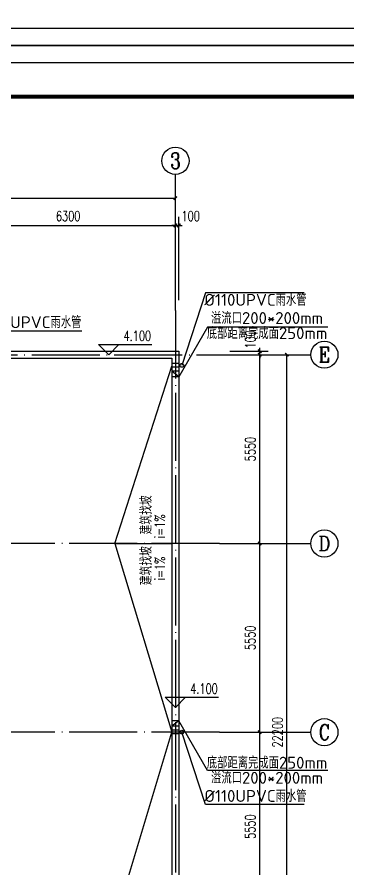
# Model space of a CAD drawing. Extents: x 19098 to 79498, y 3162 to 205862.
# Drawn here: x 36365 to 46085, y 64956 to 90001 of the extents above; entities that cross this region are included whole.
import ezdxf
from ezdxf.enums import TextEntityAlignment as Align

# ---------------------------------------------------------------- set-up
doc = ezdxf.new("R2010")
doc.units = 0
doc.header["$LTSCALE"] = 1000
doc.header["$MEASUREMENT"] = 0
doc.linetypes.add('DOTE', pattern=[2.42, 2, -0.2, 0.02, -0.2])
for name, color, linetype in [('3T_WOOD', 21, 'Continuous'), ('AXIS', 3, 'Continuous'), ('AXIS_TEXT', 7, 'Continuous'), ('C-SHET-TTLB', 11, 'Continuous'), ('DIM_ELEV', 3, 'Continuous'), ('DIM_SYMB', 3, 'Continuous'), ('DOTE', 1, 'Continuous'), ('IHY-room name-总-房间名称', 50, 'Continuous'), ('PUB_TEXT', 7, 'Continuous')]:
    doc.layers.add(name, color=color, linetype=linetype)
doc.styles.add('_TCH_AXIS', font='COMPLEX', dxfattribs={"bigfont": 'GBCBIG'})
doc.styles.add('_TCH_DIM', font='SIMPLEX', dxfattribs={"bigfont": 'GBCBIG'})
doc.styles.add('_TCH_DIM_T3', font='SIMPLEX', dxfattribs={"width": 0.705882, "bigfont": 'GBCBIG'})
doc.styles.add('COMPLEX', font='COMPLEX', dxfattribs={"bigfont": 'AllInOneBig.shx'})
doc.styles.add('工程字', font='gbenor.shx', dxfattribs={"bigfont": 'gbcbig.shx'})
doc.dimstyles.new('_TCH_ARCH&&100', dxfattribs={"dimtxt": 297.5, "dimasz": 100, "dimexe": 250, "dimexo": 300, "dimgap": 126.25, "dimtad": 1, "dimdec": 0, "dimzin": 0, "dimdsep": 46, "dimtxsty": '_TCH_DIM_T3', "dimblk": 'ARCHTICK', "dimcen": 0.09, "dimclrt": 7, "dimazin": 2, "dimtfac": 1, "dimtdec": 0, "dimtix": 1, "dimtmove": 2, "dimatfit": 3, "dimfxl": 1, "dimtolj": 1, "dimtzin": 0, "dimarcsym": 0})

# ---------------------------------------------------------------- blocks, each defined once
blk = doc.blocks.new('tukuang')
at = {"layer": 'C-SHET-TTLB'}
for points in [[(75902, 21920), (75902, -21080), (15502, -21080), (15502, 21920)], [(75402, 21420), (75402, -20580), (16002, -20580), (16002, 21420)]]:
    blk.add_lwpolyline(points, close=True, dxfattribs=at)
at = {"layer": 'C-SHET-TTLB', "const_width": 120}
blk.add_lwpolyline([(17842, 20420), (74402, 20420), (74402, -19580), (17842, -19580)], close=True, dxfattribs=at)
blk = doc.blocks.new('_ArchTick')
at = {"color": 0, "linetype": 'ByBlock', "const_width": 0.4}
blk.add_lwpolyline([(-0.5, -0.5), (0.5, 0.5)], dxfattribs=at)
blk = doc.blocks.new('*D173')
at = {"layer": 'AXIS', "color": 0, "lineweight": -2}
for p, q in [((34716, 81675), (34716, 84125)), ((41016, 81675), (41016, 84125)), ((34716, 83875), (41016, 83875))]:
    blk.add_line(p, q, dxfattribs=at)
at = {"layer": 'Defpoints', "color": 0}
for p in [(41016, 83875), (34716, 81375), (41016, 81375)]:
    blk.add_point(p, dxfattribs=at)
at = {"layer": 'AXIS', "color": 0, "lineweight": -2, "xscale": 100, "yscale": 100, "zscale": 100, "rotation": 180}
blk.add_blockref('_ArchTick', (34716, 83875), dxfattribs=at)
at = {"layer": 'AXIS', "color": 0, "lineweight": -2, "xscale": 100, "yscale": 100, "zscale": 100}
blk.add_blockref('_ArchTick', (41016, 83875), dxfattribs=at)
at = {"layer": 'AXIS', "color": 7, "insert": (37866, 84150), "char_height": 297.5, "attachment_point": 5, "style": '_TCH_DIM_T3'}
blk.add_mtext('\\A1;6300', dxfattribs=at)
blk = doc.blocks.new('*D174')
at = {"layer": 'AXIS', "color": 0, "lineweight": -2}
for p, q in [((41016, 81675), (41016, 84125)), ((41116, 81675), (41116, 84125)), ((41016, 83875), (40916, 83875)), ((41016, 83875), (41116, 83875)), ((41116, 83875), (41216, 83875))]:
    blk.add_line(p, q, dxfattribs=at)
at = {"layer": 'Defpoints', "color": 0}
for p in [(41116, 83875), (41016, 81375), (41116, 81375)]:
    blk.add_point(p, dxfattribs=at)
at = {"layer": 'AXIS', "color": 0, "lineweight": -2, "xscale": 100, "yscale": 100, "zscale": 100}
blk.add_blockref('_ArchTick', (41016, 83875), dxfattribs=at)
at = {"layer": 'AXIS', "color": 0, "lineweight": -2, "xscale": 100, "yscale": 100, "zscale": 100, "rotation": 180}
blk.add_blockref('_ArchTick', (41116, 83875), dxfattribs=at)
at = {"layer": 'AXIS', "color": 7, "insert": (41466, 84150), "char_height": 297.5, "attachment_point": 5, "style": '_TCH_DIM_T3'}
blk.add_mtext('\\A1;100', dxfattribs=at)
blk = doc.blocks.new('*D175')
at = {"layer": 'AXIS', "color": 0, "lineweight": -2}
for p, q in [((28416, 81675), (28416, 84925)), ((41016, 81675), (41016, 84925)), ((28416, 84675), (41016, 84675))]:
    blk.add_line(p, q, dxfattribs=at)
at = {"layer": 'Defpoints', "color": 0}
for p in [(41016, 84675), (28416, 81375), (41016, 81375)]:
    blk.add_point(p, dxfattribs=at)
at = {"layer": 'AXIS', "color": 0, "lineweight": -2, "xscale": 100, "yscale": 100, "zscale": 100, "rotation": 180}
blk.add_blockref('_ArchTick', (28416, 84675), dxfattribs=at)
at = {"layer": 'AXIS', "color": 0, "lineweight": -2, "xscale": 100, "yscale": 100, "zscale": 100}
blk.add_blockref('_ArchTick', (41016, 84675), dxfattribs=at)
at = {"layer": 'AXIS', "color": 7, "insert": (34716, 84950), "char_height": 297.5, "attachment_point": 5, "style": '_TCH_DIM_T3'}
blk.add_mtext('\\A1;12600', dxfattribs=at)
blk = doc.blocks.new('*D190')
at = {"layer": 'AXIS', "color": 0, "lineweight": -2}
for p, q in [((42616, 68975), (43742, 68975)), ((43492, 63425), (43492, 68975)), ((42616, 63425), (43742, 63425))]:
    blk.add_line(p, q, dxfattribs=at)
at = {"layer": 'Defpoints', "color": 0}
for p in [(42316, 68975), (43492, 68975), (42316, 63425)]:
    blk.add_point(p, dxfattribs=at)
at = {"layer": 'AXIS', "color": 0, "lineweight": -2, "xscale": 100, "yscale": 100, "zscale": 100}
for p, rotation in [((43492, 68975), 90), ((43492, 63425), 270)]:
    blk.add_blockref('_ArchTick', p, dxfattribs=dict(at, rotation=rotation))
at = {"layer": 'AXIS', "color": 7, "insert": (43217, 66200), "char_height": 297.5, "attachment_point": 5, "rotation": 90, "style": '_TCH_DIM_T3'}
blk.add_mtext('\\A1;5550', dxfattribs=at)
blk = doc.blocks.new('*D191')
at = {"layer": 'AXIS', "color": 0, "lineweight": -2}
for p, q in [((42616, 74525), (43742, 74525)), ((43492, 68975), (43492, 74525)), ((42616, 68975), (43742, 68975))]:
    blk.add_line(p, q, dxfattribs=at)
at = {"layer": 'Defpoints', "color": 0}
for p in [(42316, 74525), (43492, 74525), (42316, 68975)]:
    blk.add_point(p, dxfattribs=at)
at = {"layer": 'AXIS', "color": 0, "lineweight": -2, "xscale": 100, "yscale": 100, "zscale": 100}
for p, rotation in [((43492, 74525), 90), ((43492, 68975), 270)]:
    blk.add_blockref('_ArchTick', p, dxfattribs=dict(at, rotation=rotation))
at = {"layer": 'AXIS', "color": 7, "insert": (43217, 71750), "char_height": 297.5, "attachment_point": 5, "rotation": 90, "style": '_TCH_DIM_T3'}
blk.add_mtext('\\A1;5550', dxfattribs=at)
blk = doc.blocks.new('*D192')
at = {"layer": 'AXIS', "color": 0, "lineweight": -2}
for p, q in [((42616, 80075), (43742, 80075)), ((43492, 74525), (43492, 80075)), ((42616, 74525), (43742, 74525))]:
    blk.add_line(p, q, dxfattribs=at)
at = {"layer": 'Defpoints', "color": 0}
for p in [(42316, 80075), (43492, 80075), (42316, 74525)]:
    blk.add_point(p, dxfattribs=at)
at = {"layer": 'AXIS', "color": 0, "lineweight": -2, "xscale": 100, "yscale": 100, "zscale": 100}
for p, rotation in [((43492, 80075), 90), ((43492, 74525), 270)]:
    blk.add_blockref('_ArchTick', p, dxfattribs=dict(at, rotation=rotation))
at = {"layer": 'AXIS', "color": 7, "insert": (43217, 77300), "char_height": 297.5, "attachment_point": 5, "rotation": 90, "style": '_TCH_DIM_T3'}
blk.add_mtext('\\A1;5550', dxfattribs=at)
blk = doc.blocks.new('*D193')
at = {"layer": 'AXIS', "color": 0, "lineweight": -2}
for p, q in [((42616, 80175), (43742, 80175)), ((43492, 80175), (43492, 80275)), ((43492, 80075), (43492, 80175)), ((42616, 80075), (43742, 80075)), ((43492, 80075), (43492, 79975))]:
    blk.add_line(p, q, dxfattribs=at)
at = {"layer": 'Defpoints', "color": 0}
for p in [(42316, 80175), (43492, 80175), (42316, 80075)]:
    blk.add_point(p, dxfattribs=at)
at = {"layer": 'AXIS', "color": 0, "lineweight": -2, "xscale": 100, "yscale": 100, "zscale": 100}
for p, rotation in [((43492, 80175), 270), ((43492, 80075), 90)]:
    blk.add_blockref('_ArchTick', p, dxfattribs=dict(at, rotation=rotation))
at = {"layer": 'AXIS', "color": 7, "insert": (43217, 80525), "char_height": 297.5, "attachment_point": 5, "rotation": 90, "style": '_TCH_DIM_T3'}
blk.add_mtext('\\A1;100', dxfattribs=at)
blk = doc.blocks.new('*D194')
at = {"layer": 'AXIS', "color": 0, "lineweight": -2}
for p, q in [((42616, 80075), (44542, 80075)), ((44292, 57875), (44292, 80075)), ((42616, 57875), (44542, 57875))]:
    blk.add_line(p, q, dxfattribs=at)
at = {"layer": 'Defpoints', "color": 0}
for p in [(42316, 80075), (44292, 80075), (42316, 57875)]:
    blk.add_point(p, dxfattribs=at)
at = {"layer": 'AXIS', "color": 0, "lineweight": -2, "xscale": 100, "yscale": 100, "zscale": 100}
for p, rotation in [((44292, 80075), 90), ((44292, 57875), 270)]:
    blk.add_blockref('_ArchTick', p, dxfattribs=dict(at, rotation=rotation))
at = {"layer": 'AXIS', "color": 7, "insert": (44017, 68975), "char_height": 297.5, "attachment_point": 5, "rotation": 90, "style": '_TCH_DIM_T3'}
blk.add_mtext('\\A1;22200', dxfattribs=at)
blk = doc.blocks.new('_AXISO')
blk.add_circle((0, 0), 0.5)
at = {"layer": 'AXIS_TEXT', "style": 'COMPLEX', "width": 1.041667}
blk.add_attdef('A', text='', height=0.56, dxfattribs=at).set_placement((-0.25, -0.28), (0.25, -0.28), align=Align.FIT)

msp = doc.modelspace()

# ---------------------------------------------------------------- linework, layer by layer
at = {"layer": '3T_WOOD'}
for p, q in [((28316.3, 80175.4), (41116.3, 80175.4)), ((41116.3, 80175.4), (41116.3, 57774.9)), ((28516.3, 79975.4), (40916.3, 79975.4)), ((40916.3, 79975.4), (40916.3, 57974.9)), ((39240.8, 74524.9), (40916.3, 79736.1)), ((41116.3, 79815.6), (40916.3, 79815.6)), ((41116.3, 79705.6), (40916.3, 79705.6)), ((41116.3, 79585.7), (40916.3, 79585.7)), ((41116.3, 79425.7), (40916.3, 79585.7)), ((41116.3, 79425.7), (40916.3, 79425.7)), ((39240.8, 74524.9), (40916.3, 74524.9)), ((39240.8, 74524.9), (40916.3, 68974.9)), ((41116.3, 69314.6), (40916.3, 69314.6)), ((41116.3, 69314.6), (40916.3, 69154.6)), ((41116.3, 69154.6), (40916.3, 69154.6)), ((39240.8, 63424.9), (40916.3, 68974.9)), ((41116.3, 69034.7), (40916.3, 69034.7)), ((41116.3, 68924.7), (40916.3, 68924.7))]:
    msp.add_line(p, q, dxfattribs=at)
for centre in [(41207.2, 79760.6), (41207.2, 68979.7)]:
    msp.add_circle(centre, 55, dxfattribs=at)
at = {"layer": 'AXIS'}
for p, q in [((41016.3, 81375.4), (41016.3, 85375.4)), ((42316.3, 80075.4), (44991.7, 80075.4)), ((42316.3, 74524.9), (44991.7, 74524.9)), ((42316.3, 68974.9), (44991.7, 68974.9))]:
    msp.add_line(p, q, dxfattribs=at)
at = {"layer": 'DIM_ELEV'}
for p, q in [((39059.2, 80075.4), (38759.2, 80375.4)), ((38759.2, 80375.4), (40324.2, 80375.4)), ((39059.2, 80075.4), (39359.2, 80375.4)), ((41016.3, 69702), (40716.3, 70002)), ((40716.3, 70002), (42281.3, 70002)), ((41016.3, 69702), (41316.3, 70002))]:
    msp.add_line(p, q, dxfattribs=at)
at = {"layer": 'DIM_SYMB'}
for points in [[(40810.7, 74789.4, 0, 0, 0), (40810.7, 74947.4, 80, 0, 0), (40810.7, 75247.4, 0, 0, 0)], [(40810.7, 74255.6, 0, 0, 0), (40810.7, 73597.6, 80, 0, 0), (40810.7, 73297.6, 0, 0, 0)]]:
    msp.add_lwpolyline(points, format="xyseb", dxfattribs=at)
at = {"layer": 'DOTE', "linetype": 'DOTE'}
for p, q in [((41016.3, 81375.4), (41016.3, 56574.9)), ((27116.3, 80075.4), (42316.3, 80075.4)), ((42316.3, 74524.9), (27116.3, 74524.9)), ((42316.3, 68974.9), (27116.3, 68974.9))]:
    msp.add_line(p, q, dxfattribs=at)
at = {"layer": 'IHY-room name-总-房间名称'}
for p, q in [((41897.5, 81893.5), (41207.2, 79760.6)), ((44800.6, 81893.5), (41897.5, 81893.5)), ((35368.7, 80773.9), (38271.8, 80773.9)), ((41956.6, 80887), (41116.3, 79425.7)), ((45494.5, 80887), (41956.6, 80887)), ((41956.6, 67853.2), (41116.3, 69314.6)), ((41897.5, 66846.7), (41207.2, 68979.7)), ((45494.5, 67853.2), (41956.6, 67853.2)), ((44800.6, 66846.7), (41897.5, 66846.7))]:
    msp.add_line(p, q, dxfattribs=at)

# ---------------------------------------------------------------- block references
at = {"layer": 'AXIS'}
ref = msp.add_blockref('_AXISO', (41016.3, 85775.4), dxfattribs=dict(at, xscale=800, yscale=800, zscale=800))
ref.add_attrib('A', '3', dxfattribs={"layer": 'AXIS_TEXT', "height": 465.9, "style": '_TCH_AXIS'}).set_placement((40861, 85542.4), (41171.6, 85542.4), align=Align.FIT)
ref = msp.add_blockref('_AXISO', (45391.7, 80075.4), dxfattribs=dict(at, xscale=800, yscale=800, zscale=800))
ref.add_attrib('A', 'E', dxfattribs={"layer": 'AXIS_TEXT', "height": 445.4, "style": '_TCH_AXIS'}).set_placement((45222, 79852.6), (45561.4, 79852.6), align=Align.FIT)
ref = msp.add_blockref('_AXISO', (45391.7, 74524.9), dxfattribs=dict(at, xscale=800, yscale=800, zscale=800))
ref.add_attrib('A', 'D', dxfattribs={"layer": 'AXIS_TEXT', "height": 435.3, "style": '_TCH_AXIS'}).set_placement((45215.5, 74307.2), (45567.9, 74307.2), align=Align.FIT)
ref = msp.add_blockref('_AXISO', (45391.7, 68974.9), dxfattribs=dict(at, xscale=800, yscale=800, zscale=800))
ref.add_attrib('A', 'C', dxfattribs={"layer": 'AXIS_TEXT', "height": 455.7, "style": '_TCH_AXIS'}).set_placement((45229, 68747), (45554.5, 68747), align=Align.FIT)
at = {"layer": 'C-SHET-TTLB'}
for p in [(3595.7, 110241.6), (3595.7, 67241.6)]:
    msp.add_blockref('tukuang', p, dxfattribs=at)

# ---------------------------------------------------------------- texts
at = {"layer": 'IHY-room name-总-房间名称', "style": '工程字', "width": 1.2}
for s, p in [('%%C110UPVC雨水管', (43367.3, 81687)), ('%%C50UPVC雨水管', (36802, 81029.3)), ('溢流口200*200mm', (43710.3, 81152.7)), ('底部距离完成面250mm', (43710.3, 80708.8)), ('底部距离完成面250mm', (43710.3, 68080.3)), ('溢流口200*200mm', (43710.3, 67636.4)), ('%%C110UPVC雨水管', (43367.3, 67102.1))]:
    msp.add_text(s, height=350, dxfattribs=at).set_placement(p, align=Align.MIDDLE_CENTER)
at = {"layer": 'PUB_TEXT', "style": '_TCH_DIM', "width": 0.705882}
for p in [(39494.2, 80480.4), (41451.3, 70107)]:
    msp.add_text('4.100', height=297.5, dxfattribs=at).set_placement(p)
at = {"layer": 'PUB_TEXT', "style": '_TCH_DIM'}
for p in [(40322.9, 74791.8), (40322.9, 73300)]:
    msp.add_text('建筑找坡', height=337.59, rotation=90, dxfattribs=at).set_placement(p)
at = {"layer": 'PUB_TEXT', "style": '_TCH_DIM', "width": 0.705882}
for p in [(40705.7, 74678.4), (40705.7, 73436.6)]:
    msp.add_text('i=1%', height=297.5, rotation=90, dxfattribs=at).set_placement(p)

# ---------------------------------------------------------------- dimensions: what is measured, and where the dimension line sits
at = {"layer": 'AXIS'}
for p1, p2, distance, picture, middle in [((28416.3, 81375.4), (41016.3, 81375.4), 3300, '*D175', (34716.3, 84950.4)), ((34716.3, 81375.4), (41016.3, 81375.4), 2500, '*D173', (37866.3, 84150.4)), ((42316.3195, 74524.86), (42316.3195, 80075.3595), -1175.3868, '*D192', (43216.7063, 77300.1097)), ((42316.3195, 57874.86), (42316.3195, 80075.3595), -1975.3868, '*D194', (44016.7063, 68975.1097)), ((42316.3, 68974.9), (42316.3, 74524.9), -1175.4, '*D191', (43216.7, 71749.9)), ((42316.3, 63424.9), (42316.3, 68974.9), -1175.4, '*D190', (43216.7, 66199.9))]:
    dim = msp.add_aligned_dim(p1=p1, p2=p2, distance=distance, dimstyle='_TCH_ARCH&&100', dxfattribs=at)
    dim.commit()
    dim.dimension.update_dxf_attribs({"geometry": picture, "text_midpoint": middle})
for base, p1, p2, angle, picture, middle in [((41116.3, 83875.4), (41016.3, 81375.4), (41116.3, 81375.4), 0, '*D174', (41466.3, 84150.4)), ((43491.7, 80175.4), (42316.3, 80075.4), (42316.3, 80175.4), 90, '*D193', (43216.7, 80525.4))]:
    dim = msp.add_linear_dim(base=base, p1=p1, p2=p2, angle=angle, dimstyle='_TCH_ARCH&&100', dxfattribs=at)
    dim.commit()
    dim.dimension.update_dxf_attribs({"geometry": picture, "text_midpoint": middle, "dimtype": 129})

doc.saveas('drawing.dxf')
